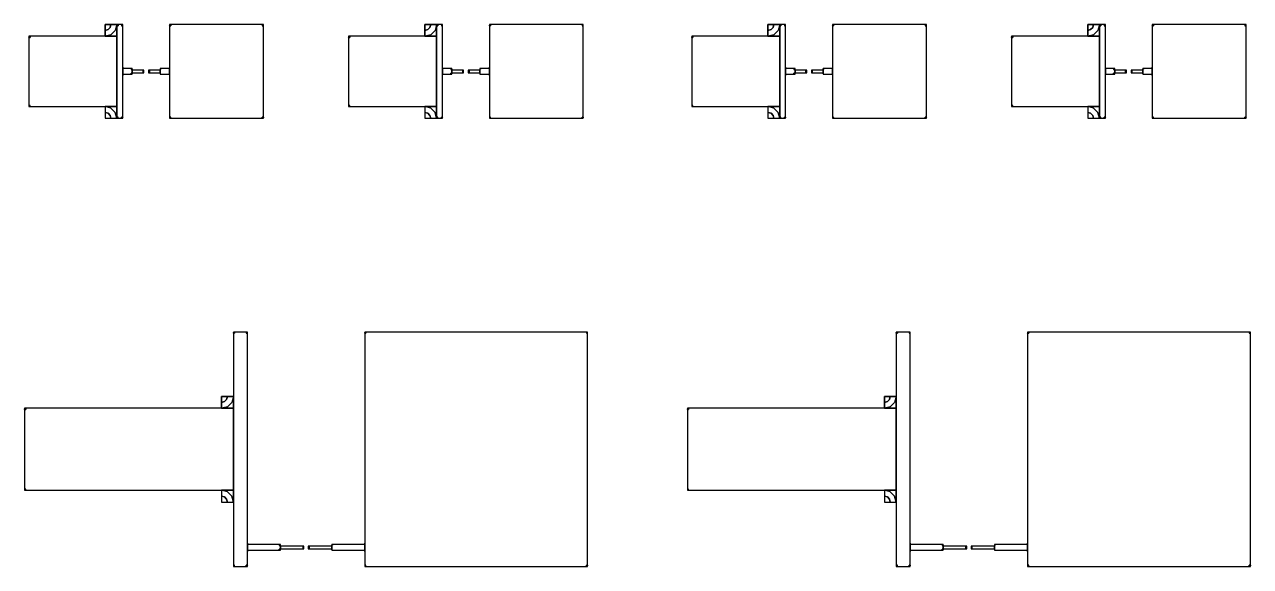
# Model space of a CAD drawing. Extents: x -50899 to 50899, y -48295 to 50898.
# Drawn here: x -25000 to -14550, y 21726 to 26350 of the extents above; entities that cross this region are included whole.
import ezdxf

# ---------------------------------------------------------------- set-up
doc = ezdxf.new("R2010")
doc.units = 0

# ---------------------------------------------------------------- blocks, each defined once
blk = doc.blocks.new('C1C')
for points in [[(1112, 50400), (1112, 50500), (1012, 50500), (1012, 50400), (1112, 50400)], [(1112, 50500), (1099, 50450), (1062, 50413), (1012, 50400), (1012, 50450), (1038, 50457), (1056, 50475), (1062, 50500), (1112, 50500)], [(1062, 50500), (1056, 50475), (1038, 50457), (1012, 50450), (1012, 50500), (1012, 50500), (1012, 50500), (1012, 50500), (1062, 50500)], [(1162, 50500), (1112, 50500), (1112, 49700), (1162, 49700), (1162, 50500)], [(1112, 50500), (1112, 50490), (1122, 50490), (1122, 50500), (1112, 50500)], [(1112, 50490), (1114, 50495), (1118, 50499), (1122, 50500), (1122, 50495), (1120, 50494), (1118, 50492), (1118, 50490), (1112, 50490)], [(1118, 50490), (1118, 50492), (1120, 50494), (1122, 50495), (1122, 50490), (1122, 50490), (1122, 50490), (1122, 50490), (1118, 50490)], [(1152, 50500), (1152, 50490), (1162, 50490), (1162, 50500), (1152, 50500)], [(1162, 50490), (1161, 50495), (1158, 50499), (1152, 50500), (1152, 50495), (1155, 50494), (1157, 50492), (1158, 50490), (1162, 50490)], [(1158, 50490), (1157, 50492), (1155, 50494), (1152, 50495), (1152, 50490), (1152, 50490), (1152, 50490), (1152, 50490), (1158, 50490)], [(1562, 49700), (2362, 49700), (2362, 50500), (1562, 50500), (1562, 49700)], [(1562, 50500), (1562, 50490), (1572, 50490), (1572, 50500), (1562, 50500)], [(1562, 50490), (1564, 50495), (1568, 50499), (1572, 50500), (1572, 50495), (1570, 50494), (1568, 50492), (1568, 50490), (1562, 50490)], [(1568, 50490), (1568, 50492), (1570, 50494), (1572, 50495), (1572, 50490), (1572, 50490), (1572, 50490), (1572, 50490), (1568, 50490)], [(2352, 50500), (2352, 50490), (2362, 50490), (2362, 50500), (2352, 50500)], [(2362, 50490), (2361, 50495), (2358, 50499), (2352, 50500), (2352, 50495), (2355, 50494), (2357, 50492), (2358, 50490), (2362, 50490)], [(2358, 50490), (2357, 50492), (2355, 50494), (2352, 50495), (2352, 50490), (2352, 50490), (2352, 50490), (2352, 50490), (2358, 50490)], [(3838, 50400), (3838, 50500), (3738, 50500), (3738, 50400), (3838, 50400)], [(3838, 50500), (3824, 50450), (3788, 50413), (3738, 50400), (3738, 50450), (3762, 50457), (3781, 50475), (3788, 50500), (3838, 50500)], [(3788, 50500), (3781, 50475), (3762, 50457), (3738, 50450), (3738, 50500), (3738, 50500), (3738, 50500), (3738, 50500), (3788, 50500)], [(3888, 50500), (3838, 50500), (3838, 49700), (3888, 49700), (3888, 50500)], [(3838, 50500), (3838, 50490), (3848, 50490), (3848, 50500), (3838, 50500)], [(3838, 50490), (3839, 50495), (3842, 50499), (3848, 50500), (3848, 50495), (3845, 50494), (3843, 50492), (3842, 50490), (3838, 50490)], [(3842, 50490), (3843, 50492), (3845, 50494), (3848, 50495), (3848, 50490), (3848, 50490), (3848, 50490), (3848, 50490), (3842, 50490)], [(3878, 50500), (3878, 50490), (3888, 50490), (3888, 50500), (3878, 50500)], [(3888, 50490), (3886, 50495), (3882, 50499), (3878, 50500), (3878, 50495), (3880, 50494), (3882, 50492), (3882, 50490), (3888, 50490)], [(3882, 50490), (3882, 50492), (3880, 50494), (3878, 50495), (3878, 50490), (3878, 50490), (3878, 50490), (3878, 50490), (3882, 50490)], [(4288, 49700), (5088, 49700), (5088, 50500), (4288, 50500), (4288, 49700)], [(4288, 50500), (4288, 50490), (4298, 50490), (4298, 50500), (4288, 50500)], [(4288, 50490), (4289, 50495), (4292, 50499), (4298, 50500), (4298, 50495), (4295, 50494), (4293, 50492), (4292, 50490), (4288, 50490)], [(4292, 50490), (4293, 50492), (4295, 50494), (4298, 50495), (4298, 50490), (4298, 50490), (4298, 50490), (4298, 50490), (4292, 50490)], [(5078, 50500), (5078, 50490), (5088, 50490), (5088, 50500), (5078, 50500)], [(5088, 50490), (5086, 50495), (5082, 50499), (5078, 50500), (5078, 50495), (5080, 50494), (5082, 50492), (5082, 50490), (5088, 50490)], [(5082, 50490), (5082, 50492), (5080, 50494), (5078, 50495), (5078, 50490), (5078, 50490), (5078, 50490), (5078, 50490), (5082, 50490)], [(1112, 50400), (362, 50400), (362, 49800), (1112, 49800), (1112, 50400)], [(362, 50400), (362, 50390), (372, 50390), (372, 50400), (362, 50400)], [(362, 50390), (364, 50395), (368, 50399), (372, 50400), (372, 50395), (370, 50394), (368, 50392), (368, 50390), (362, 50390)], [(368, 50390), (368, 50392), (370, 50394), (372, 50395), (372, 50390), (372, 50390), (372, 50390), (372, 50390), (368, 50390)], [(3838, 50400), (3088, 50400), (3088, 49800), (3838, 49800), (3838, 50400)], [(3088, 50400), (3088, 50390), (3098, 50390), (3098, 50400), (3088, 50400)], [(3088, 50390), (3089, 50395), (3092, 50399), (3098, 50400), (3098, 50395), (3095, 50394), (3093, 50392), (3092, 50390), (3088, 50390)], [(3092, 50390), (3093, 50392), (3095, 50394), (3098, 50395), (3098, 50390), (3098, 50390), (3098, 50390), (3098, 50390), (3092, 50390)], [(1168, 50125), (1168, 50130), (1162, 50130), (1162, 50125), (1168, 50125)], [(1162, 50130), (1163, 50128), (1165, 50126), (1168, 50125), (1168, 50128), (1166, 50128), (1165, 50129), (1165, 50130), (1162, 50130)], [(1243, 50125), (1162, 50125), (1162, 50075), (1243, 50075), (1243, 50125)], [(1162, 50075), (1162, 50070), (1168, 50070), (1168, 50075), (1162, 50075)], [(1162, 50070), (1163, 50072), (1165, 50074), (1168, 50075), (1168, 50072), (1166, 50072), (1165, 50071), (1165, 50070), (1162, 50070)], [(1165, 50130), (1165, 50129), (1166, 50128), (1168, 50128), (1168, 50130), (1168, 50130), (1168, 50130), (1168, 50130), (1165, 50130)], [(1165, 50070), (1165, 50071), (1166, 50072), (1168, 50072), (1168, 50070), (1168, 50070), (1168, 50070), (1168, 50070), (1165, 50070)], [(1233, 50125), (1233, 50115), (1243, 50115), (1243, 50125), (1233, 50125)], [(1243, 50115), (1242, 50120), (1238, 50124), (1233, 50125), (1233, 50120), (1236, 50119), (1237, 50118), (1238, 50115), (1243, 50115)], [(1238, 50115), (1237, 50118), (1236, 50119), (1233, 50120), (1233, 50115), (1233, 50115), (1233, 50115), (1233, 50115), (1238, 50115)], [(1243, 50075), (1243, 50085), (1233, 50085), (1233, 50075), (1243, 50075)], [(1243, 50085), (1242, 50080), (1238, 50076), (1233, 50075), (1233, 50080), (1236, 50081), (1237, 50082), (1238, 50085), (1243, 50085)], [(1238, 50085), (1237, 50082), (1236, 50081), (1233, 50080), (1233, 50085), (1233, 50085), (1233, 50085), (1233, 50085), (1238, 50085)], [(1248, 50111), (1248, 50116), (1243, 50116), (1243, 50111), (1248, 50111)], [(1243, 50116), (1244, 50114), (1246, 50112), (1248, 50111), (1248, 50114), (1247, 50114), (1246, 50115), (1246, 50116), (1243, 50116)], [(1343, 50111), (1243, 50111), (1243, 50089), (1343, 50089), (1343, 50111)], [(1243, 50089), (1243, 50084), (1248, 50084), (1248, 50089), (1243, 50089)], [(1243, 50084), (1244, 50086), (1246, 50088), (1248, 50089), (1248, 50086), (1247, 50086), (1246, 50085), (1246, 50084), (1243, 50084)], [(1246, 50116), (1246, 50115), (1247, 50114), (1248, 50114), (1248, 50116), (1248, 50116), (1248, 50116), (1248, 50116), (1246, 50116)], [(1246, 50084), (1246, 50085), (1247, 50086), (1248, 50086), (1248, 50084), (1248, 50084), (1248, 50084), (1248, 50084), (1246, 50084)], [(1338, 50108), (1333, 50108), (1333, 50092), (1338, 50092), (1338, 50108)], [(1343, 50102), (1338, 50102), (1338, 50098), (1343, 50098), (1343, 50102)], [(1382, 50089), (1482, 50089), (1482, 50111), (1382, 50111), (1382, 50089)], [(1382, 50098), (1387, 50098), (1387, 50102), (1382, 50102), (1382, 50098)], [(1387, 50092), (1392, 50092), (1392, 50108), (1387, 50108), (1387, 50092)], [(1482, 50111), (1482, 50116), (1477, 50116), (1477, 50111), (1482, 50111)], [(1482, 50116), (1481, 50114), (1480, 50112), (1477, 50111), (1477, 50114), (1478, 50114), (1479, 50115), (1480, 50116), (1482, 50116)], [(1480, 50116), (1479, 50115), (1478, 50114), (1477, 50114), (1477, 50116), (1477, 50116), (1477, 50116), (1477, 50116), (1480, 50116)], [(1477, 50089), (1477, 50084), (1482, 50084), (1482, 50089), (1477, 50089)], [(1482, 50084), (1481, 50086), (1480, 50088), (1477, 50089), (1477, 50086), (1478, 50086), (1479, 50085), (1480, 50084), (1482, 50084)], [(1480, 50084), (1479, 50085), (1478, 50086), (1477, 50086), (1477, 50084), (1477, 50084), (1477, 50084), (1477, 50084), (1480, 50084)], [(1482, 50075), (1562, 50075), (1562, 50125), (1482, 50125), (1482, 50075)], [(1482, 50125), (1482, 50120), (1487, 50120), (1487, 50125), (1482, 50125)], [(1482, 50120), (1483, 50122), (1484, 50124), (1487, 50125), (1487, 50122), (1486, 50122), (1485, 50121), (1484, 50120), (1482, 50120)], [(1487, 50075), (1487, 50080), (1482, 50080), (1482, 50075), (1487, 50075)], [(1482, 50080), (1483, 50078), (1484, 50076), (1487, 50075), (1487, 50078), (1486, 50078), (1485, 50079), (1484, 50080), (1482, 50080)], [(1484, 50120), (1485, 50121), (1486, 50122), (1487, 50122), (1487, 50120), (1487, 50120), (1487, 50120), (1487, 50120), (1484, 50120)], [(1484, 50080), (1485, 50079), (1486, 50078), (1487, 50078), (1487, 50080), (1487, 50080), (1487, 50080), (1487, 50080), (1484, 50080)], [(1562, 50125), (1562, 50130), (1558, 50130), (1558, 50125), (1562, 50125)], [(1562, 50130), (1562, 50128), (1560, 50126), (1558, 50125), (1558, 50128), (1559, 50128), (1560, 50129), (1560, 50130), (1562, 50130)], [(1560, 50130), (1560, 50129), (1559, 50128), (1558, 50128), (1558, 50130), (1558, 50130), (1558, 50130), (1558, 50130), (1560, 50130)], [(1558, 50075), (1558, 50070), (1562, 50070), (1562, 50075), (1558, 50075)], [(1562, 50070), (1562, 50072), (1560, 50074), (1558, 50075), (1558, 50072), (1559, 50072), (1560, 50071), (1560, 50070), (1562, 50070)], [(1560, 50070), (1560, 50071), (1559, 50072), (1558, 50072), (1558, 50070), (1558, 50070), (1558, 50070), (1558, 50070), (1560, 50070)], [(3892, 50125), (3892, 50130), (3888, 50130), (3888, 50125), (3892, 50125)], [(3888, 50130), (3888, 50128), (3890, 50126), (3892, 50125), (3892, 50128), (3891, 50128), (3890, 50129), (3890, 50130), (3888, 50130)], [(3968, 50125), (3888, 50125), (3888, 50075), (3968, 50075), (3968, 50125)], [(3888, 50075), (3888, 50070), (3892, 50070), (3892, 50075), (3888, 50075)], [(3888, 50070), (3888, 50072), (3890, 50074), (3892, 50075), (3892, 50072), (3891, 50072), (3890, 50071), (3890, 50070), (3888, 50070)], [(3890, 50130), (3890, 50129), (3891, 50128), (3892, 50128), (3892, 50130), (3892, 50130), (3892, 50130), (3892, 50130), (3890, 50130)], [(3890, 50070), (3890, 50071), (3891, 50072), (3892, 50072), (3892, 50070), (3892, 50070), (3892, 50070), (3892, 50070), (3890, 50070)], [(3958, 50125), (3958, 50115), (3968, 50115), (3968, 50125), (3958, 50125)], [(3968, 50115), (3967, 50120), (3963, 50124), (3958, 50125), (3958, 50120), (3960, 50119), (3962, 50118), (3963, 50115), (3968, 50115)], [(3963, 50115), (3962, 50118), (3960, 50119), (3958, 50120), (3958, 50115), (3958, 50115), (3958, 50115), (3958, 50115), (3963, 50115)], [(3968, 50075), (3968, 50085), (3958, 50085), (3958, 50075), (3968, 50075)], [(3968, 50085), (3967, 50080), (3963, 50076), (3958, 50075), (3958, 50080), (3960, 50081), (3962, 50082), (3963, 50085), (3968, 50085)], [(3963, 50085), (3962, 50082), (3960, 50081), (3958, 50080), (3958, 50085), (3958, 50085), (3958, 50085), (3958, 50085), (3963, 50085)], [(3973, 50111), (3973, 50116), (3968, 50116), (3968, 50111), (3973, 50111)], [(3968, 50116), (3969, 50114), (3970, 50112), (3973, 50111), (3973, 50114), (3972, 50114), (3971, 50115), (3970, 50116), (3968, 50116)], [(4068, 50111), (3968, 50111), (3968, 50089), (4068, 50089), (4068, 50111)], [(3968, 50089), (3968, 50084), (3973, 50084), (3973, 50089), (3968, 50089)], [(3968, 50084), (3969, 50086), (3970, 50088), (3973, 50089), (3973, 50086), (3972, 50086), (3971, 50085), (3970, 50084), (3968, 50084)], [(3970, 50116), (3971, 50115), (3972, 50114), (3973, 50114), (3973, 50116), (3973, 50116), (3973, 50116), (3973, 50116), (3970, 50116)], [(3970, 50084), (3971, 50085), (3972, 50086), (3973, 50086), (3973, 50084), (3973, 50084), (3973, 50084), (3973, 50084), (3970, 50084)], [(4063, 50108), (4058, 50108), (4058, 50092), (4063, 50092), (4063, 50108)], [(4068, 50102), (4063, 50102), (4063, 50098), (4068, 50098), (4068, 50102)], [(4107, 50089), (4207, 50089), (4207, 50111), (4107, 50111), (4107, 50089)], [(4107, 50098), (4112, 50098), (4112, 50102), (4107, 50102), (4107, 50098)], [(4112, 50092), (4117, 50092), (4117, 50108), (4112, 50108), (4112, 50092)], [(4207, 50111), (4207, 50116), (4202, 50116), (4202, 50111), (4207, 50111)], [(4207, 50116), (4206, 50114), (4204, 50112), (4202, 50111), (4202, 50114), (4203, 50114), (4204, 50115), (4204, 50116), (4207, 50116)], [(4204, 50116), (4204, 50115), (4203, 50114), (4202, 50114), (4202, 50116), (4202, 50116), (4202, 50116), (4202, 50116), (4204, 50116)], [(4202, 50089), (4202, 50084), (4207, 50084), (4207, 50089), (4202, 50089)], [(4207, 50084), (4206, 50086), (4204, 50088), (4202, 50089), (4202, 50086), (4203, 50086), (4204, 50085), (4204, 50084), (4207, 50084)], [(4204, 50084), (4204, 50085), (4203, 50086), (4202, 50086), (4202, 50084), (4202, 50084), (4202, 50084), (4202, 50084), (4204, 50084)], [(4207, 50075), (4288, 50075), (4288, 50125), (4207, 50125), (4207, 50075)], [(4207, 50125), (4207, 50120), (4212, 50120), (4212, 50125), (4207, 50125)], [(4207, 50120), (4208, 50122), (4210, 50124), (4212, 50125), (4212, 50122), (4211, 50122), (4210, 50121), (4210, 50120), (4207, 50120)], [(4212, 50075), (4212, 50080), (4207, 50080), (4207, 50075), (4212, 50075)], [(4207, 50080), (4208, 50078), (4210, 50076), (4212, 50075), (4212, 50078), (4211, 50078), (4210, 50079), (4210, 50080), (4207, 50080)], [(4210, 50120), (4210, 50121), (4211, 50122), (4212, 50122), (4212, 50120), (4212, 50120), (4212, 50120), (4212, 50120), (4210, 50120)], [(4210, 50080), (4210, 50079), (4211, 50078), (4212, 50078), (4212, 50080), (4212, 50080), (4212, 50080), (4212, 50080), (4210, 50080)], [(4288, 50125), (4288, 50130), (4282, 50130), (4282, 50125), (4288, 50125)], [(4288, 50130), (4287, 50128), (4285, 50126), (4282, 50125), (4282, 50128), (4284, 50128), (4285, 50129), (4285, 50130), (4288, 50130)], [(4285, 50130), (4285, 50129), (4284, 50128), (4282, 50128), (4282, 50130), (4282, 50130), (4282, 50130), (4282, 50130), (4285, 50130)], [(4282, 50075), (4282, 50070), (4288, 50070), (4288, 50075), (4282, 50075)], [(4288, 50070), (4287, 50072), (4285, 50074), (4282, 50075), (4282, 50072), (4284, 50072), (4285, 50071), (4285, 50070), (4288, 50070)], [(4285, 50070), (4285, 50071), (4284, 50072), (4282, 50072), (4282, 50070), (4282, 50070), (4282, 50070), (4282, 50070), (4285, 50070)], [(372, 49800), (372, 49810), (362, 49810), (362, 49800), (372, 49800)], [(362, 49810), (364, 49805), (368, 49801), (372, 49800), (372, 49805), (370, 49806), (368, 49808), (368, 49810), (362, 49810)], [(368, 49810), (368, 49808), (370, 49806), (372, 49805), (372, 49810), (372, 49810), (372, 49810), (372, 49810), (368, 49810)], [(1012, 49800), (1012, 49700), (1112, 49700), (1112, 49800), (1012, 49800)], [(1112, 49700), (1099, 49750), (1062, 49787), (1012, 49800), (1012, 49750), (1038, 49743), (1056, 49725), (1062, 49700), (1112, 49700)], [(1062, 49700), (1056, 49725), (1038, 49743), (1012, 49750), (1012, 49700), (1012, 49700), (1012, 49700), (1012, 49700), (1062, 49700)], [(3098, 49800), (3098, 49810), (3088, 49810), (3088, 49800), (3098, 49800)], [(3088, 49810), (3089, 49805), (3092, 49801), (3098, 49800), (3098, 49805), (3095, 49806), (3093, 49808), (3092, 49810), (3088, 49810)], [(3092, 49810), (3093, 49808), (3095, 49806), (3098, 49805), (3098, 49810), (3098, 49810), (3098, 49810), (3098, 49810), (3092, 49810)], [(3738, 49800), (3738, 49700), (3838, 49700), (3838, 49800), (3738, 49800)], [(3838, 49700), (3824, 49750), (3788, 49787), (3738, 49800), (3738, 49750), (3762, 49743), (3781, 49725), (3788, 49700), (3838, 49700)], [(3788, 49700), (3781, 49725), (3762, 49743), (3738, 49750), (3738, 49700), (3738, 49700), (3738, 49700), (3738, 49700), (3788, 49700)], [(1122, 49700), (1122, 49710), (1112, 49710), (1112, 49700), (1122, 49700)], [(1112, 49710), (1114, 49705), (1118, 49701), (1122, 49700), (1122, 49705), (1120, 49706), (1118, 49708), (1118, 49710), (1112, 49710)], [(1118, 49710), (1118, 49708), (1120, 49706), (1122, 49705), (1122, 49710), (1122, 49710), (1122, 49710), (1122, 49710), (1118, 49710)], [(1162, 49700), (1162, 49710), (1152, 49710), (1152, 49700), (1162, 49700)], [(1162, 49710), (1161, 49705), (1158, 49701), (1152, 49700), (1152, 49705), (1155, 49706), (1157, 49708), (1158, 49710), (1162, 49710)], [(1158, 49710), (1157, 49708), (1155, 49706), (1152, 49705), (1152, 49710), (1152, 49710), (1152, 49710), (1152, 49710), (1158, 49710)], [(1572, 49700), (1572, 49710), (1562, 49710), (1562, 49700), (1572, 49700)], [(1562, 49710), (1564, 49705), (1568, 49701), (1572, 49700), (1572, 49705), (1570, 49706), (1568, 49708), (1568, 49710), (1562, 49710)], [(1568, 49710), (1568, 49708), (1570, 49706), (1572, 49705), (1572, 49710), (1572, 49710), (1572, 49710), (1572, 49710), (1568, 49710)], [(2362, 49700), (2362, 49710), (2352, 49710), (2352, 49700), (2362, 49700)], [(2362, 49710), (2361, 49705), (2358, 49701), (2352, 49700), (2352, 49705), (2355, 49706), (2357, 49708), (2358, 49710), (2362, 49710)], [(2358, 49710), (2357, 49708), (2355, 49706), (2352, 49705), (2352, 49710), (2352, 49710), (2352, 49710), (2352, 49710), (2358, 49710)], [(3848, 49700), (3848, 49710), (3838, 49710), (3838, 49700), (3848, 49700)], [(3838, 49710), (3839, 49705), (3842, 49701), (3848, 49700), (3848, 49705), (3845, 49706), (3843, 49708), (3842, 49710), (3838, 49710)], [(3842, 49710), (3843, 49708), (3845, 49706), (3848, 49705), (3848, 49710), (3848, 49710), (3848, 49710), (3848, 49710), (3842, 49710)], [(3888, 49700), (3888, 49710), (3878, 49710), (3878, 49700), (3888, 49700)], [(3888, 49710), (3886, 49705), (3882, 49701), (3878, 49700), (3878, 49705), (3880, 49706), (3882, 49708), (3882, 49710), (3888, 49710)], [(3882, 49710), (3882, 49708), (3880, 49706), (3878, 49705), (3878, 49710), (3878, 49710), (3878, 49710), (3878, 49710), (3882, 49710)], [(4298, 49700), (4298, 49710), (4288, 49710), (4288, 49700), (4298, 49700)], [(4288, 49710), (4289, 49705), (4292, 49701), (4298, 49700), (4298, 49705), (4295, 49706), (4293, 49708), (4292, 49710), (4288, 49710)], [(4292, 49710), (4293, 49708), (4295, 49706), (4298, 49705), (4298, 49710), (4298, 49710), (4298, 49710), (4298, 49710), (4292, 49710)], [(5088, 49700), (5088, 49710), (5078, 49710), (5078, 49700), (5088, 49700)], [(5088, 49710), (5086, 49705), (5082, 49701), (5078, 49700), (5078, 49705), (5080, 49706), (5082, 49708), (5082, 49710), (5088, 49710)], [(5082, 49710), (5082, 49708), (5080, 49706), (5078, 49705), (5078, 49710), (5078, 49710), (5078, 49710), (5078, 49710), (5082, 49710)], [(2225, 47876), (2105, 47876), (2105, 45876), (2225, 45876), (2225, 47876)], [(2105, 47876), (2105, 47866), (2115, 47866), (2115, 47876), (2105, 47876)], [(2105, 47866), (2106, 47871), (2110, 47875), (2115, 47876), (2115, 47871), (2112, 47870), (2111, 47868), (2110, 47866), (2105, 47866)], [(2110, 47866), (2111, 47868), (2112, 47870), (2115, 47871), (2115, 47866), (2115, 47866), (2115, 47866), (2115, 47866), (2110, 47866)], [(2215, 47876), (2215, 47866), (2225, 47866), (2225, 47876), (2215, 47876)], [(2225, 47866), (2224, 47871), (2220, 47875), (2215, 47876), (2215, 47871), (2218, 47870), (2219, 47868), (2220, 47866), (2225, 47866)], [(2220, 47866), (2219, 47868), (2218, 47870), (2215, 47871), (2215, 47866), (2215, 47866), (2215, 47866), (2215, 47866), (2220, 47866)], [(3225, 45876), (5125, 45876), (5125, 47876), (3225, 47876), (3225, 45876)], [(3225, 47876), (3225, 47866), (3235, 47866), (3235, 47876), (3225, 47876)], [(3225, 47866), (3226, 47871), (3230, 47875), (3235, 47876), (3235, 47871), (3232, 47870), (3231, 47868), (3230, 47866), (3225, 47866)], [(3230, 47866), (3231, 47868), (3232, 47870), (3235, 47871), (3235, 47866), (3235, 47866), (3235, 47866), (3235, 47866), (3230, 47866)], [(5115, 47876), (5115, 47866), (5125, 47866), (5125, 47876), (5115, 47876)], [(5125, 47866), (5124, 47871), (5120, 47875), (5115, 47876), (5115, 47871), (5118, 47870), (5119, 47868), (5120, 47866), (5125, 47866)], [(5120, 47866), (5119, 47868), (5118, 47870), (5115, 47871), (5115, 47866), (5115, 47866), (5115, 47866), (5115, 47866), (5120, 47866)], [(2105, 47226), (2105, 47326), (2005, 47326), (2005, 47226), (2105, 47226)], [(2105, 47326), (2092, 47276), (2055, 47239), (2005, 47226), (2005, 47276), (2030, 47283), (2048, 47301), (2055, 47326), (2105, 47326)], [(2055, 47326), (2048, 47301), (2030, 47283), (2005, 47276), (2005, 47326), (2005, 47326), (2005, 47326), (2005, 47326), (2055, 47326)], [(2105, 47226), (325, 47226), (325, 46526), (2105, 46526), (2105, 47226)], [(325, 47226), (325, 47216), (335, 47216), (335, 47226), (325, 47226)], [(325, 47216), (326, 47221), (330, 47225), (335, 47226), (335, 47221), (332, 47220), (331, 47218), (330, 47216), (325, 47216)], [(330, 47216), (331, 47218), (332, 47220), (335, 47221), (335, 47216), (335, 47216), (335, 47216), (335, 47216), (330, 47216)], [(335, 46526), (335, 46536), (325, 46536), (325, 46526), (335, 46526)], [(325, 46536), (326, 46531), (330, 46527), (335, 46526), (335, 46531), (332, 46532), (331, 46534), (330, 46536), (325, 46536)], [(330, 46536), (331, 46534), (332, 46532), (335, 46531), (335, 46536), (335, 46536), (335, 46536), (335, 46536), (330, 46536)], [(2005, 46526), (2005, 46426), (2105, 46426), (2105, 46526), (2005, 46526)], [(2105, 46426), (2092, 46476), (2055, 46513), (2005, 46526), (2005, 46476), (2030, 46469), (2048, 46451), (2055, 46426), (2105, 46426)], [(2055, 46426), (2048, 46451), (2030, 46469), (2005, 46476), (2005, 46426), (2005, 46426), (2005, 46426), (2005, 46426), (2055, 46426)], [(2230, 46064), (2230, 46069), (2225, 46069), (2225, 46064), (2230, 46064)], [(2225, 46069), (2226, 46066), (2228, 46065), (2230, 46064), (2230, 46066), (2229, 46067), (2228, 46068), (2228, 46069), (2225, 46069)], [(2506, 46064), (2225, 46064), (2225, 46014), (2506, 46014), (2506, 46064)], [(2225, 46014), (2225, 46009), (2230, 46009), (2230, 46014), (2225, 46014)], [(2225, 46009), (2226, 46012), (2228, 46013), (2230, 46014), (2230, 46012), (2229, 46011), (2228, 46010), (2228, 46009), (2225, 46009)], [(2228, 46069), (2228, 46068), (2229, 46067), (2230, 46066), (2230, 46069), (2230, 46069), (2230, 46069), (2230, 46069), (2228, 46069)], [(2228, 46009), (2228, 46010), (2229, 46011), (2230, 46012), (2230, 46009), (2230, 46009), (2230, 46009), (2230, 46009), (2228, 46009)], [(2496, 46064), (2496, 46054), (2506, 46054), (2506, 46064), (2496, 46064)], [(2506, 46054), (2504, 46059), (2500, 46063), (2496, 46064), (2496, 46059), (2498, 46058), (2500, 46056), (2500, 46054), (2506, 46054)], [(2500, 46054), (2500, 46056), (2498, 46058), (2496, 46059), (2496, 46054), (2496, 46054), (2496, 46054), (2496, 46054), (2500, 46054)], [(2506, 46014), (2506, 46024), (2496, 46024), (2496, 46014), (2506, 46014)], [(2506, 46024), (2504, 46019), (2500, 46015), (2496, 46014), (2496, 46019), (2498, 46020), (2500, 46022), (2500, 46024), (2506, 46024)], [(2500, 46024), (2500, 46022), (2498, 46020), (2496, 46019), (2496, 46024), (2496, 46024), (2496, 46024), (2496, 46024), (2500, 46024)], [(2510, 46050), (2510, 46055), (2506, 46055), (2506, 46050), (2510, 46050)], [(2506, 46055), (2506, 46052), (2508, 46051), (2510, 46050), (2510, 46052), (2509, 46053), (2508, 46054), (2508, 46055), (2506, 46055)], [(2706, 46050), (2506, 46050), (2506, 46028), (2706, 46028), (2706, 46050)], [(2506, 46028), (2506, 46023), (2510, 46023), (2510, 46028), (2506, 46028)], [(2506, 46023), (2506, 46026), (2508, 46027), (2510, 46028), (2510, 46026), (2509, 46025), (2508, 46024), (2508, 46023), (2506, 46023)], [(2508, 46055), (2508, 46054), (2509, 46053), (2510, 46052), (2510, 46055), (2510, 46055), (2510, 46055), (2510, 46055), (2508, 46055)], [(2508, 46023), (2508, 46024), (2509, 46025), (2510, 46026), (2510, 46023), (2510, 46023), (2510, 46023), (2510, 46023), (2508, 46023)], [(2700, 46046), (2696, 46046), (2696, 46032), (2700, 46032), (2700, 46046)], [(2706, 46042), (2700, 46042), (2700, 46036), (2706, 46036), (2706, 46042)], [(2744, 46028), (2944, 46028), (2944, 46050), (2744, 46050), (2744, 46028)], [(2744, 46036), (2750, 46036), (2750, 46042), (2744, 46042), (2744, 46036)], [(2750, 46032), (2754, 46032), (2754, 46046), (2750, 46046), (2750, 46032)], [(2944, 46050), (2944, 46055), (2940, 46055), (2940, 46050), (2944, 46050)], [(2944, 46055), (2944, 46052), (2942, 46051), (2940, 46050), (2940, 46052), (2941, 46053), (2942, 46054), (2942, 46055), (2944, 46055)], [(2942, 46055), (2942, 46054), (2941, 46053), (2940, 46052), (2940, 46055), (2940, 46055), (2940, 46055), (2940, 46055), (2942, 46055)], [(2940, 46028), (2940, 46023), (2944, 46023), (2944, 46028), (2940, 46028)], [(2944, 46023), (2944, 46026), (2942, 46027), (2940, 46028), (2940, 46026), (2941, 46025), (2942, 46024), (2942, 46023), (2944, 46023)], [(2942, 46023), (2942, 46024), (2941, 46025), (2940, 46026), (2940, 46023), (2940, 46023), (2940, 46023), (2940, 46023), (2942, 46023)], [(2944, 46014), (3225, 46014), (3225, 46064), (2944, 46064), (2944, 46014)], [(2944, 46064), (2944, 46059), (2950, 46059), (2950, 46064), (2944, 46064)], [(2944, 46059), (2945, 46062), (2947, 46063), (2950, 46064), (2950, 46062), (2948, 46061), (2947, 46060), (2947, 46059), (2944, 46059)], [(2950, 46014), (2950, 46019), (2944, 46019), (2944, 46014), (2950, 46014)], [(2944, 46019), (2945, 46016), (2947, 46015), (2950, 46014), (2950, 46016), (2948, 46017), (2947, 46018), (2947, 46019), (2944, 46019)], [(2947, 46059), (2947, 46060), (2948, 46061), (2950, 46062), (2950, 46059), (2950, 46059), (2950, 46059), (2950, 46059), (2947, 46059)], [(2947, 46019), (2947, 46018), (2948, 46017), (2950, 46016), (2950, 46019), (2950, 46019), (2950, 46019), (2950, 46019), (2947, 46019)], [(3225, 46064), (3225, 46069), (3220, 46069), (3220, 46064), (3225, 46064)], [(3225, 46069), (3224, 46066), (3222, 46065), (3220, 46064), (3220, 46066), (3221, 46067), (3222, 46068), (3222, 46069), (3225, 46069)], [(3222, 46069), (3222, 46068), (3221, 46067), (3220, 46066), (3220, 46069), (3220, 46069), (3220, 46069), (3220, 46069), (3222, 46069)], [(3220, 46014), (3220, 46009), (3225, 46009), (3225, 46014), (3220, 46014)], [(3225, 46009), (3224, 46012), (3222, 46013), (3220, 46014), (3220, 46012), (3221, 46011), (3222, 46010), (3222, 46009), (3225, 46009)], [(3222, 46009), (3222, 46010), (3221, 46011), (3220, 46012), (3220, 46009), (3220, 46009), (3220, 46009), (3220, 46009), (3222, 46009)], [(2115, 45876), (2115, 45886), (2105, 45886), (2105, 45876), (2115, 45876)], [(2105, 45886), (2106, 45881), (2110, 45877), (2115, 45876), (2115, 45881), (2112, 45882), (2111, 45884), (2110, 45886), (2105, 45886)], [(2110, 45886), (2111, 45884), (2112, 45882), (2115, 45881), (2115, 45886), (2115, 45886), (2115, 45886), (2115, 45886), (2110, 45886)], [(2225, 45876), (2225, 45886), (2215, 45886), (2215, 45876), (2225, 45876)], [(2225, 45886), (2224, 45881), (2220, 45877), (2215, 45876), (2215, 45881), (2218, 45882), (2219, 45884), (2220, 45886), (2225, 45886)], [(2220, 45886), (2219, 45884), (2218, 45882), (2215, 45881), (2215, 45886), (2215, 45886), (2215, 45886), (2215, 45886), (2220, 45886)], [(3235, 45876), (3235, 45886), (3225, 45886), (3225, 45876), (3235, 45876)], [(3225, 45886), (3226, 45881), (3230, 45877), (3235, 45876), (3235, 45881), (3232, 45882), (3231, 45884), (3230, 45886), (3225, 45886)], [(3230, 45886), (3231, 45884), (3232, 45882), (3235, 45881), (3235, 45886), (3235, 45886), (3235, 45886), (3235, 45886), (3230, 45886)], [(5125, 45876), (5125, 45886), (5115, 45886), (5115, 45876), (5125, 45876)], [(5125, 45886), (5124, 45881), (5120, 45877), (5115, 45876), (5115, 45881), (5118, 45882), (5119, 45884), (5120, 45886), (5125, 45886)], [(5120, 45886), (5119, 45884), (5118, 45882), (5115, 45881), (5115, 45886), (5115, 45886), (5115, 45886), (5115, 45886), (5120, 45886)]]:
    blk.add_lwpolyline(points)
blk = doc.blocks.new('C1D')
for points in [[(1112, 50400), (1112, 50500), (1012, 50500), (1012, 50400), (1112, 50400)], [(1112, 50500), (1099, 50450), (1062, 50413), (1012, 50400), (1012, 50450), (1038, 50457), (1056, 50475), (1062, 50500), (1112, 50500)], [(1062, 50500), (1056, 50475), (1038, 50457), (1012, 50450), (1012, 50500), (1012, 50500), (1012, 50500), (1012, 50500), (1062, 50500)], [(1162, 50500), (1112, 50500), (1112, 49700), (1162, 49700), (1162, 50500)], [(1112, 50500), (1112, 50490), (1122, 50490), (1122, 50500), (1112, 50500)], [(1112, 50490), (1114, 50495), (1118, 50499), (1122, 50500), (1122, 50495), (1120, 50494), (1118, 50492), (1118, 50490), (1112, 50490)], [(1118, 50490), (1118, 50492), (1120, 50494), (1122, 50495), (1122, 50490), (1122, 50490), (1122, 50490), (1122, 50490), (1118, 50490)], [(1152, 50500), (1152, 50490), (1162, 50490), (1162, 50500), (1152, 50500)], [(1162, 50490), (1161, 50495), (1158, 50499), (1152, 50500), (1152, 50495), (1155, 50494), (1157, 50492), (1158, 50490), (1162, 50490)], [(1158, 50490), (1157, 50492), (1155, 50494), (1152, 50495), (1152, 50490), (1152, 50490), (1152, 50490), (1152, 50490), (1158, 50490)], [(1562, 49700), (2362, 49700), (2362, 50500), (1562, 50500), (1562, 49700)], [(1562, 50500), (1562, 50490), (1572, 50490), (1572, 50500), (1562, 50500)], [(1562, 50490), (1564, 50495), (1568, 50499), (1572, 50500), (1572, 50495), (1570, 50494), (1568, 50492), (1568, 50490), (1562, 50490)], [(1568, 50490), (1568, 50492), (1570, 50494), (1572, 50495), (1572, 50490), (1572, 50490), (1572, 50490), (1572, 50490), (1568, 50490)], [(2352, 50500), (2352, 50490), (2362, 50490), (2362, 50500), (2352, 50500)], [(2362, 50490), (2361, 50495), (2358, 50499), (2352, 50500), (2352, 50495), (2355, 50494), (2357, 50492), (2358, 50490), (2362, 50490)], [(2358, 50490), (2357, 50492), (2355, 50494), (2352, 50495), (2352, 50490), (2352, 50490), (2352, 50490), (2352, 50490), (2358, 50490)], [(3838, 50400), (3838, 50500), (3738, 50500), (3738, 50400), (3838, 50400)], [(3838, 50500), (3824, 50450), (3788, 50413), (3738, 50400), (3738, 50450), (3762, 50457), (3781, 50475), (3788, 50500), (3838, 50500)], [(3788, 50500), (3781, 50475), (3762, 50457), (3738, 50450), (3738, 50500), (3738, 50500), (3738, 50500), (3738, 50500), (3788, 50500)], [(3888, 50500), (3838, 50500), (3838, 49700), (3888, 49700), (3888, 50500)], [(3838, 50500), (3838, 50490), (3848, 50490), (3848, 50500), (3838, 50500)], [(3838, 50490), (3839, 50495), (3842, 50499), (3848, 50500), (3848, 50495), (3845, 50494), (3843, 50492), (3842, 50490), (3838, 50490)], [(3842, 50490), (3843, 50492), (3845, 50494), (3848, 50495), (3848, 50490), (3848, 50490), (3848, 50490), (3848, 50490), (3842, 50490)], [(3878, 50500), (3878, 50490), (3888, 50490), (3888, 50500), (3878, 50500)], [(3888, 50490), (3886, 50495), (3882, 50499), (3878, 50500), (3878, 50495), (3880, 50494), (3882, 50492), (3882, 50490), (3888, 50490)], [(3882, 50490), (3882, 50492), (3880, 50494), (3878, 50495), (3878, 50490), (3878, 50490), (3878, 50490), (3878, 50490), (3882, 50490)], [(4288, 49700), (5088, 49700), (5088, 50500), (4288, 50500), (4288, 49700)], [(4288, 50500), (4288, 50490), (4298, 50490), (4298, 50500), (4288, 50500)], [(4288, 50490), (4289, 50495), (4292, 50499), (4298, 50500), (4298, 50495), (4295, 50494), (4293, 50492), (4292, 50490), (4288, 50490)], [(4292, 50490), (4293, 50492), (4295, 50494), (4298, 50495), (4298, 50490), (4298, 50490), (4298, 50490), (4298, 50490), (4292, 50490)], [(5078, 50500), (5078, 50490), (5088, 50490), (5088, 50500), (5078, 50500)], [(5088, 50490), (5086, 50495), (5082, 50499), (5078, 50500), (5078, 50495), (5080, 50494), (5082, 50492), (5082, 50490), (5088, 50490)], [(5082, 50490), (5082, 50492), (5080, 50494), (5078, 50495), (5078, 50490), (5078, 50490), (5078, 50490), (5078, 50490), (5082, 50490)], [(1112, 50400), (362, 50400), (362, 49800), (1112, 49800), (1112, 50400)], [(362, 50400), (362, 50390), (372, 50390), (372, 50400), (362, 50400)], [(362, 50390), (364, 50395), (368, 50399), (372, 50400), (372, 50395), (370, 50394), (368, 50392), (368, 50390), (362, 50390)], [(368, 50390), (368, 50392), (370, 50394), (372, 50395), (372, 50390), (372, 50390), (372, 50390), (372, 50390), (368, 50390)], [(3838, 50400), (3088, 50400), (3088, 49800), (3838, 49800), (3838, 50400)], [(3088, 50400), (3088, 50390), (3098, 50390), (3098, 50400), (3088, 50400)], [(3088, 50390), (3089, 50395), (3092, 50399), (3098, 50400), (3098, 50395), (3095, 50394), (3093, 50392), (3092, 50390), (3088, 50390)], [(3092, 50390), (3093, 50392), (3095, 50394), (3098, 50395), (3098, 50390), (3098, 50390), (3098, 50390), (3098, 50390), (3092, 50390)], [(1168, 50125), (1168, 50130), (1162, 50130), (1162, 50125), (1168, 50125)], [(1162, 50130), (1163, 50128), (1165, 50126), (1168, 50125), (1168, 50128), (1166, 50128), (1165, 50129), (1165, 50130), (1162, 50130)], [(1243, 50125), (1162, 50125), (1162, 50075), (1243, 50075), (1243, 50125)], [(1162, 50075), (1162, 50070), (1168, 50070), (1168, 50075), (1162, 50075)], [(1162, 50070), (1163, 50072), (1165, 50074), (1168, 50075), (1168, 50072), (1166, 50072), (1165, 50071), (1165, 50070), (1162, 50070)], [(1165, 50130), (1165, 50129), (1166, 50128), (1168, 50128), (1168, 50130), (1168, 50130), (1168, 50130), (1168, 50130), (1165, 50130)], [(1165, 50070), (1165, 50071), (1166, 50072), (1168, 50072), (1168, 50070), (1168, 50070), (1168, 50070), (1168, 50070), (1165, 50070)], [(1233, 50125), (1233, 50115), (1243, 50115), (1243, 50125), (1233, 50125)], [(1243, 50115), (1242, 50120), (1238, 50124), (1233, 50125), (1233, 50120), (1236, 50119), (1237, 50118), (1238, 50115), (1243, 50115)], [(1238, 50115), (1237, 50118), (1236, 50119), (1233, 50120), (1233, 50115), (1233, 50115), (1233, 50115), (1233, 50115), (1238, 50115)], [(1243, 50075), (1243, 50085), (1233, 50085), (1233, 50075), (1243, 50075)], [(1243, 50085), (1242, 50080), (1238, 50076), (1233, 50075), (1233, 50080), (1236, 50081), (1237, 50082), (1238, 50085), (1243, 50085)], [(1238, 50085), (1237, 50082), (1236, 50081), (1233, 50080), (1233, 50085), (1233, 50085), (1233, 50085), (1233, 50085), (1238, 50085)], [(1248, 50111), (1248, 50116), (1243, 50116), (1243, 50111), (1248, 50111)], [(1243, 50116), (1244, 50114), (1246, 50112), (1248, 50111), (1248, 50114), (1247, 50114), (1246, 50115), (1246, 50116), (1243, 50116)], [(1343, 50111), (1243, 50111), (1243, 50089), (1343, 50089), (1343, 50111)], [(1243, 50089), (1243, 50084), (1248, 50084), (1248, 50089), (1243, 50089)], [(1243, 50084), (1244, 50086), (1246, 50088), (1248, 50089), (1248, 50086), (1247, 50086), (1246, 50085), (1246, 50084), (1243, 50084)], [(1246, 50116), (1246, 50115), (1247, 50114), (1248, 50114), (1248, 50116), (1248, 50116), (1248, 50116), (1248, 50116), (1246, 50116)], [(1246, 50084), (1246, 50085), (1247, 50086), (1248, 50086), (1248, 50084), (1248, 50084), (1248, 50084), (1248, 50084), (1246, 50084)], [(1338, 50108), (1333, 50108), (1333, 50092), (1338, 50092), (1338, 50108)], [(1343, 50102), (1338, 50102), (1338, 50098), (1343, 50098), (1343, 50102)], [(1382, 50089), (1482, 50089), (1482, 50111), (1382, 50111), (1382, 50089)], [(1382, 50098), (1387, 50098), (1387, 50102), (1382, 50102), (1382, 50098)], [(1387, 50092), (1392, 50092), (1392, 50108), (1387, 50108), (1387, 50092)], [(1482, 50111), (1482, 50116), (1477, 50116), (1477, 50111), (1482, 50111)], [(1482, 50116), (1481, 50114), (1480, 50112), (1477, 50111), (1477, 50114), (1478, 50114), (1479, 50115), (1480, 50116), (1482, 50116)], [(1480, 50116), (1479, 50115), (1478, 50114), (1477, 50114), (1477, 50116), (1477, 50116), (1477, 50116), (1477, 50116), (1480, 50116)], [(1477, 50089), (1477, 50084), (1482, 50084), (1482, 50089), (1477, 50089)], [(1482, 50084), (1481, 50086), (1480, 50088), (1477, 50089), (1477, 50086), (1478, 50086), (1479, 50085), (1480, 50084), (1482, 50084)], [(1480, 50084), (1479, 50085), (1478, 50086), (1477, 50086), (1477, 50084), (1477, 50084), (1477, 50084), (1477, 50084), (1480, 50084)], [(1482, 50075), (1562, 50075), (1562, 50125), (1482, 50125), (1482, 50075)], [(1482, 50125), (1482, 50120), (1487, 50120), (1487, 50125), (1482, 50125)], [(1482, 50120), (1483, 50122), (1484, 50124), (1487, 50125), (1487, 50122), (1486, 50122), (1485, 50121), (1484, 50120), (1482, 50120)], [(1487, 50075), (1487, 50080), (1482, 50080), (1482, 50075), (1487, 50075)], [(1482, 50080), (1483, 50078), (1484, 50076), (1487, 50075), (1487, 50078), (1486, 50078), (1485, 50079), (1484, 50080), (1482, 50080)], [(1484, 50120), (1485, 50121), (1486, 50122), (1487, 50122), (1487, 50120), (1487, 50120), (1487, 50120), (1487, 50120), (1484, 50120)], [(1484, 50080), (1485, 50079), (1486, 50078), (1487, 50078), (1487, 50080), (1487, 50080), (1487, 50080), (1487, 50080), (1484, 50080)], [(1562, 50125), (1562, 50130), (1558, 50130), (1558, 50125), (1562, 50125)], [(1562, 50130), (1562, 50128), (1560, 50126), (1558, 50125), (1558, 50128), (1559, 50128), (1560, 50129), (1560, 50130), (1562, 50130)], [(1560, 50130), (1560, 50129), (1559, 50128), (1558, 50128), (1558, 50130), (1558, 50130), (1558, 50130), (1558, 50130), (1560, 50130)], [(1558, 50075), (1558, 50070), (1562, 50070), (1562, 50075), (1558, 50075)], [(1562, 50070), (1562, 50072), (1560, 50074), (1558, 50075), (1558, 50072), (1559, 50072), (1560, 50071), (1560, 50070), (1562, 50070)], [(1560, 50070), (1560, 50071), (1559, 50072), (1558, 50072), (1558, 50070), (1558, 50070), (1558, 50070), (1558, 50070), (1560, 50070)], [(3892, 50125), (3892, 50130), (3888, 50130), (3888, 50125), (3892, 50125)], [(3888, 50130), (3888, 50128), (3890, 50126), (3892, 50125), (3892, 50128), (3891, 50128), (3890, 50129), (3890, 50130), (3888, 50130)], [(3968, 50125), (3888, 50125), (3888, 50075), (3968, 50075), (3968, 50125)], [(3888, 50075), (3888, 50070), (3892, 50070), (3892, 50075), (3888, 50075)], [(3888, 50070), (3888, 50072), (3890, 50074), (3892, 50075), (3892, 50072), (3891, 50072), (3890, 50071), (3890, 50070), (3888, 50070)], [(3890, 50130), (3890, 50129), (3891, 50128), (3892, 50128), (3892, 50130), (3892, 50130), (3892, 50130), (3892, 50130), (3890, 50130)], [(3890, 50070), (3890, 50071), (3891, 50072), (3892, 50072), (3892, 50070), (3892, 50070), (3892, 50070), (3892, 50070), (3890, 50070)], [(3958, 50125), (3958, 50115), (3968, 50115), (3968, 50125), (3958, 50125)], [(3968, 50115), (3967, 50120), (3963, 50124), (3958, 50125), (3958, 50120), (3960, 50119), (3962, 50118), (3963, 50115), (3968, 50115)], [(3963, 50115), (3962, 50118), (3960, 50119), (3958, 50120), (3958, 50115), (3958, 50115), (3958, 50115), (3958, 50115), (3963, 50115)], [(3968, 50075), (3968, 50085), (3958, 50085), (3958, 50075), (3968, 50075)], [(3968, 50085), (3967, 50080), (3963, 50076), (3958, 50075), (3958, 50080), (3960, 50081), (3962, 50082), (3963, 50085), (3968, 50085)], [(3963, 50085), (3962, 50082), (3960, 50081), (3958, 50080), (3958, 50085), (3958, 50085), (3958, 50085), (3958, 50085), (3963, 50085)], [(3973, 50111), (3973, 50116), (3968, 50116), (3968, 50111), (3973, 50111)], [(3968, 50116), (3969, 50114), (3970, 50112), (3973, 50111), (3973, 50114), (3972, 50114), (3971, 50115), (3970, 50116), (3968, 50116)], [(4068, 50111), (3968, 50111), (3968, 50089), (4068, 50089), (4068, 50111)], [(3968, 50089), (3968, 50084), (3973, 50084), (3973, 50089), (3968, 50089)], [(3968, 50084), (3969, 50086), (3970, 50088), (3973, 50089), (3973, 50086), (3972, 50086), (3971, 50085), (3970, 50084), (3968, 50084)], [(3970, 50116), (3971, 50115), (3972, 50114), (3973, 50114), (3973, 50116), (3973, 50116), (3973, 50116), (3973, 50116), (3970, 50116)], [(3970, 50084), (3971, 50085), (3972, 50086), (3973, 50086), (3973, 50084), (3973, 50084), (3973, 50084), (3973, 50084), (3970, 50084)], [(4063, 50108), (4058, 50108), (4058, 50092), (4063, 50092), (4063, 50108)], [(4068, 50102), (4063, 50102), (4063, 50098), (4068, 50098), (4068, 50102)], [(4107, 50089), (4207, 50089), (4207, 50111), (4107, 50111), (4107, 50089)], [(4107, 50098), (4112, 50098), (4112, 50102), (4107, 50102), (4107, 50098)], [(4112, 50092), (4117, 50092), (4117, 50108), (4112, 50108), (4112, 50092)], [(4207, 50111), (4207, 50116), (4202, 50116), (4202, 50111), (4207, 50111)], [(4207, 50116), (4206, 50114), (4204, 50112), (4202, 50111), (4202, 50114), (4203, 50114), (4204, 50115), (4204, 50116), (4207, 50116)], [(4204, 50116), (4204, 50115), (4203, 50114), (4202, 50114), (4202, 50116), (4202, 50116), (4202, 50116), (4202, 50116), (4204, 50116)], [(4202, 50089), (4202, 50084), (4207, 50084), (4207, 50089), (4202, 50089)], [(4207, 50084), (4206, 50086), (4204, 50088), (4202, 50089), (4202, 50086), (4203, 50086), (4204, 50085), (4204, 50084), (4207, 50084)], [(4204, 50084), (4204, 50085), (4203, 50086), (4202, 50086), (4202, 50084), (4202, 50084), (4202, 50084), (4202, 50084), (4204, 50084)], [(4207, 50075), (4288, 50075), (4288, 50125), (4207, 50125), (4207, 50075)], [(4207, 50125), (4207, 50120), (4212, 50120), (4212, 50125), (4207, 50125)], [(4207, 50120), (4208, 50122), (4210, 50124), (4212, 50125), (4212, 50122), (4211, 50122), (4210, 50121), (4210, 50120), (4207, 50120)], [(4212, 50075), (4212, 50080), (4207, 50080), (4207, 50075), (4212, 50075)], [(4207, 50080), (4208, 50078), (4210, 50076), (4212, 50075), (4212, 50078), (4211, 50078), (4210, 50079), (4210, 50080), (4207, 50080)], [(4210, 50120), (4210, 50121), (4211, 50122), (4212, 50122), (4212, 50120), (4212, 50120), (4212, 50120), (4212, 50120), (4210, 50120)], [(4210, 50080), (4210, 50079), (4211, 50078), (4212, 50078), (4212, 50080), (4212, 50080), (4212, 50080), (4212, 50080), (4210, 50080)], [(4288, 50125), (4288, 50130), (4282, 50130), (4282, 50125), (4288, 50125)], [(4288, 50130), (4287, 50128), (4285, 50126), (4282, 50125), (4282, 50128), (4284, 50128), (4285, 50129), (4285, 50130), (4288, 50130)], [(4285, 50130), (4285, 50129), (4284, 50128), (4282, 50128), (4282, 50130), (4282, 50130), (4282, 50130), (4282, 50130), (4285, 50130)], [(4282, 50075), (4282, 50070), (4288, 50070), (4288, 50075), (4282, 50075)], [(4288, 50070), (4287, 50072), (4285, 50074), (4282, 50075), (4282, 50072), (4284, 50072), (4285, 50071), (4285, 50070), (4288, 50070)], [(4285, 50070), (4285, 50071), (4284, 50072), (4282, 50072), (4282, 50070), (4282, 50070), (4282, 50070), (4282, 50070), (4285, 50070)], [(372, 49800), (372, 49810), (362, 49810), (362, 49800), (372, 49800)], [(362, 49810), (364, 49805), (368, 49801), (372, 49800), (372, 49805), (370, 49806), (368, 49808), (368, 49810), (362, 49810)], [(368, 49810), (368, 49808), (370, 49806), (372, 49805), (372, 49810), (372, 49810), (372, 49810), (372, 49810), (368, 49810)], [(1012, 49800), (1012, 49700), (1112, 49700), (1112, 49800), (1012, 49800)], [(1112, 49700), (1099, 49750), (1062, 49787), (1012, 49800), (1012, 49750), (1038, 49743), (1056, 49725), (1062, 49700), (1112, 49700)], [(1062, 49700), (1056, 49725), (1038, 49743), (1012, 49750), (1012, 49700), (1012, 49700), (1012, 49700), (1012, 49700), (1062, 49700)], [(3098, 49800), (3098, 49810), (3088, 49810), (3088, 49800), (3098, 49800)], [(3088, 49810), (3089, 49805), (3092, 49801), (3098, 49800), (3098, 49805), (3095, 49806), (3093, 49808), (3092, 49810), (3088, 49810)], [(3092, 49810), (3093, 49808), (3095, 49806), (3098, 49805), (3098, 49810), (3098, 49810), (3098, 49810), (3098, 49810), (3092, 49810)], [(3738, 49800), (3738, 49700), (3838, 49700), (3838, 49800), (3738, 49800)], [(3838, 49700), (3824, 49750), (3788, 49787), (3738, 49800), (3738, 49750), (3762, 49743), (3781, 49725), (3788, 49700), (3838, 49700)], [(3788, 49700), (3781, 49725), (3762, 49743), (3738, 49750), (3738, 49700), (3738, 49700), (3738, 49700), (3738, 49700), (3788, 49700)], [(1122, 49700), (1122, 49710), (1112, 49710), (1112, 49700), (1122, 49700)], [(1112, 49710), (1114, 49705), (1118, 49701), (1122, 49700), (1122, 49705), (1120, 49706), (1118, 49708), (1118, 49710), (1112, 49710)], [(1118, 49710), (1118, 49708), (1120, 49706), (1122, 49705), (1122, 49710), (1122, 49710), (1122, 49710), (1122, 49710), (1118, 49710)], [(1162, 49700), (1162, 49710), (1152, 49710), (1152, 49700), (1162, 49700)], [(1162, 49710), (1161, 49705), (1158, 49701), (1152, 49700), (1152, 49705), (1155, 49706), (1157, 49708), (1158, 49710), (1162, 49710)], [(1158, 49710), (1157, 49708), (1155, 49706), (1152, 49705), (1152, 49710), (1152, 49710), (1152, 49710), (1152, 49710), (1158, 49710)], [(1572, 49700), (1572, 49710), (1562, 49710), (1562, 49700), (1572, 49700)], [(1562, 49710), (1564, 49705), (1568, 49701), (1572, 49700), (1572, 49705), (1570, 49706), (1568, 49708), (1568, 49710), (1562, 49710)], [(1568, 49710), (1568, 49708), (1570, 49706), (1572, 49705), (1572, 49710), (1572, 49710), (1572, 49710), (1572, 49710), (1568, 49710)], [(2362, 49700), (2362, 49710), (2352, 49710), (2352, 49700), (2362, 49700)], [(2362, 49710), (2361, 49705), (2358, 49701), (2352, 49700), (2352, 49705), (2355, 49706), (2357, 49708), (2358, 49710), (2362, 49710)], [(2358, 49710), (2357, 49708), (2355, 49706), (2352, 49705), (2352, 49710), (2352, 49710), (2352, 49710), (2352, 49710), (2358, 49710)], [(3848, 49700), (3848, 49710), (3838, 49710), (3838, 49700), (3848, 49700)], [(3838, 49710), (3839, 49705), (3842, 49701), (3848, 49700), (3848, 49705), (3845, 49706), (3843, 49708), (3842, 49710), (3838, 49710)], [(3842, 49710), (3843, 49708), (3845, 49706), (3848, 49705), (3848, 49710), (3848, 49710), (3848, 49710), (3848, 49710), (3842, 49710)], [(3888, 49700), (3888, 49710), (3878, 49710), (3878, 49700), (3888, 49700)], [(3888, 49710), (3886, 49705), (3882, 49701), (3878, 49700), (3878, 49705), (3880, 49706), (3882, 49708), (3882, 49710), (3888, 49710)], [(3882, 49710), (3882, 49708), (3880, 49706), (3878, 49705), (3878, 49710), (3878, 49710), (3878, 49710), (3878, 49710), (3882, 49710)], [(4298, 49700), (4298, 49710), (4288, 49710), (4288, 49700), (4298, 49700)], [(4288, 49710), (4289, 49705), (4292, 49701), (4298, 49700), (4298, 49705), (4295, 49706), (4293, 49708), (4292, 49710), (4288, 49710)], [(4292, 49710), (4293, 49708), (4295, 49706), (4298, 49705), (4298, 49710), (4298, 49710), (4298, 49710), (4298, 49710), (4292, 49710)], [(5088, 49700), (5088, 49710), (5078, 49710), (5078, 49700), (5088, 49700)], [(5088, 49710), (5086, 49705), (5082, 49701), (5078, 49700), (5078, 49705), (5080, 49706), (5082, 49708), (5082, 49710), (5088, 49710)], [(5082, 49710), (5082, 49708), (5080, 49706), (5078, 49705), (5078, 49710), (5078, 49710), (5078, 49710), (5078, 49710), (5082, 49710)], [(2225, 47876), (2105, 47876), (2105, 45876), (2225, 45876), (2225, 47876)], [(2105, 47876), (2105, 47866), (2115, 47866), (2115, 47876), (2105, 47876)], [(2105, 47866), (2106, 47871), (2110, 47875), (2115, 47876), (2115, 47871), (2112, 47870), (2111, 47868), (2110, 47866), (2105, 47866)], [(2110, 47866), (2111, 47868), (2112, 47870), (2115, 47871), (2115, 47866), (2115, 47866), (2115, 47866), (2115, 47866), (2110, 47866)], [(2215, 47876), (2215, 47866), (2225, 47866), (2225, 47876), (2215, 47876)], [(2225, 47866), (2224, 47871), (2220, 47875), (2215, 47876), (2215, 47871), (2218, 47870), (2219, 47868), (2220, 47866), (2225, 47866)], [(2220, 47866), (2219, 47868), (2218, 47870), (2215, 47871), (2215, 47866), (2215, 47866), (2215, 47866), (2215, 47866), (2220, 47866)], [(3225, 45876), (5125, 45876), (5125, 47876), (3225, 47876), (3225, 45876)], [(3225, 47876), (3225, 47866), (3235, 47866), (3235, 47876), (3225, 47876)], [(3225, 47866), (3226, 47871), (3230, 47875), (3235, 47876), (3235, 47871), (3232, 47870), (3231, 47868), (3230, 47866), (3225, 47866)], [(3230, 47866), (3231, 47868), (3232, 47870), (3235, 47871), (3235, 47866), (3235, 47866), (3235, 47866), (3235, 47866), (3230, 47866)], [(5115, 47876), (5115, 47866), (5125, 47866), (5125, 47876), (5115, 47876)], [(5125, 47866), (5124, 47871), (5120, 47875), (5115, 47876), (5115, 47871), (5118, 47870), (5119, 47868), (5120, 47866), (5125, 47866)], [(5120, 47866), (5119, 47868), (5118, 47870), (5115, 47871), (5115, 47866), (5115, 47866), (5115, 47866), (5115, 47866), (5120, 47866)], [(2105, 47226), (2105, 47326), (2005, 47326), (2005, 47226), (2105, 47226)], [(2105, 47326), (2092, 47276), (2055, 47239), (2005, 47226), (2005, 47276), (2030, 47283), (2048, 47301), (2055, 47326), (2105, 47326)], [(2055, 47326), (2048, 47301), (2030, 47283), (2005, 47276), (2005, 47326), (2005, 47326), (2005, 47326), (2005, 47326), (2055, 47326)], [(2105, 47226), (325, 47226), (325, 46526), (2105, 46526), (2105, 47226)], [(325, 47226), (325, 47216), (335, 47216), (335, 47226), (325, 47226)], [(325, 47216), (326, 47221), (330, 47225), (335, 47226), (335, 47221), (332, 47220), (331, 47218), (330, 47216), (325, 47216)], [(330, 47216), (331, 47218), (332, 47220), (335, 47221), (335, 47216), (335, 47216), (335, 47216), (335, 47216), (330, 47216)], [(335, 46526), (335, 46536), (325, 46536), (325, 46526), (335, 46526)], [(325, 46536), (326, 46531), (330, 46527), (335, 46526), (335, 46531), (332, 46532), (331, 46534), (330, 46536), (325, 46536)], [(330, 46536), (331, 46534), (332, 46532), (335, 46531), (335, 46536), (335, 46536), (335, 46536), (335, 46536), (330, 46536)], [(2005, 46526), (2005, 46426), (2105, 46426), (2105, 46526), (2005, 46526)], [(2105, 46426), (2092, 46476), (2055, 46513), (2005, 46526), (2005, 46476), (2030, 46469), (2048, 46451), (2055, 46426), (2105, 46426)], [(2055, 46426), (2048, 46451), (2030, 46469), (2005, 46476), (2005, 46426), (2005, 46426), (2005, 46426), (2005, 46426), (2055, 46426)], [(2230, 46064), (2230, 46069), (2225, 46069), (2225, 46064), (2230, 46064)], [(2225, 46069), (2226, 46066), (2228, 46065), (2230, 46064), (2230, 46066), (2229, 46067), (2228, 46068), (2228, 46069), (2225, 46069)], [(2506, 46064), (2225, 46064), (2225, 46014), (2506, 46014), (2506, 46064)], [(2225, 46014), (2225, 46009), (2230, 46009), (2230, 46014), (2225, 46014)], [(2225, 46009), (2226, 46012), (2228, 46013), (2230, 46014), (2230, 46012), (2229, 46011), (2228, 46010), (2228, 46009), (2225, 46009)], [(2228, 46069), (2228, 46068), (2229, 46067), (2230, 46066), (2230, 46069), (2230, 46069), (2230, 46069), (2230, 46069), (2228, 46069)], [(2228, 46009), (2228, 46010), (2229, 46011), (2230, 46012), (2230, 46009), (2230, 46009), (2230, 46009), (2230, 46009), (2228, 46009)], [(2496, 46064), (2496, 46054), (2506, 46054), (2506, 46064), (2496, 46064)], [(2506, 46054), (2504, 46059), (2500, 46063), (2496, 46064), (2496, 46059), (2498, 46058), (2500, 46056), (2500, 46054), (2506, 46054)], [(2500, 46054), (2500, 46056), (2498, 46058), (2496, 46059), (2496, 46054), (2496, 46054), (2496, 46054), (2496, 46054), (2500, 46054)], [(2506, 46014), (2506, 46024), (2496, 46024), (2496, 46014), (2506, 46014)], [(2506, 46024), (2504, 46019), (2500, 46015), (2496, 46014), (2496, 46019), (2498, 46020), (2500, 46022), (2500, 46024), (2506, 46024)], [(2500, 46024), (2500, 46022), (2498, 46020), (2496, 46019), (2496, 46024), (2496, 46024), (2496, 46024), (2496, 46024), (2500, 46024)], [(2510, 46050), (2510, 46055), (2506, 46055), (2506, 46050), (2510, 46050)], [(2506, 46055), (2506, 46052), (2508, 46051), (2510, 46050), (2510, 46052), (2509, 46053), (2508, 46054), (2508, 46055), (2506, 46055)], [(2706, 46050), (2506, 46050), (2506, 46028), (2706, 46028), (2706, 46050)], [(2506, 46028), (2506, 46023), (2510, 46023), (2510, 46028), (2506, 46028)], [(2506, 46023), (2506, 46026), (2508, 46027), (2510, 46028), (2510, 46026), (2509, 46025), (2508, 46024), (2508, 46023), (2506, 46023)], [(2508, 46055), (2508, 46054), (2509, 46053), (2510, 46052), (2510, 46055), (2510, 46055), (2510, 46055), (2510, 46055), (2508, 46055)], [(2508, 46023), (2508, 46024), (2509, 46025), (2510, 46026), (2510, 46023), (2510, 46023), (2510, 46023), (2510, 46023), (2508, 46023)], [(2700, 46046), (2696, 46046), (2696, 46032), (2700, 46032), (2700, 46046)], [(2706, 46042), (2700, 46042), (2700, 46036), (2706, 46036), (2706, 46042)], [(2744, 46028), (2944, 46028), (2944, 46050), (2744, 46050), (2744, 46028)], [(2744, 46036), (2750, 46036), (2750, 46042), (2744, 46042), (2744, 46036)], [(2750, 46032), (2754, 46032), (2754, 46046), (2750, 46046), (2750, 46032)], [(2944, 46050), (2944, 46055), (2940, 46055), (2940, 46050), (2944, 46050)], [(2944, 46055), (2944, 46052), (2942, 46051), (2940, 46050), (2940, 46052), (2941, 46053), (2942, 46054), (2942, 46055), (2944, 46055)], [(2942, 46055), (2942, 46054), (2941, 46053), (2940, 46052), (2940, 46055), (2940, 46055), (2940, 46055), (2940, 46055), (2942, 46055)], [(2940, 46028), (2940, 46023), (2944, 46023), (2944, 46028), (2940, 46028)], [(2944, 46023), (2944, 46026), (2942, 46027), (2940, 46028), (2940, 46026), (2941, 46025), (2942, 46024), (2942, 46023), (2944, 46023)], [(2942, 46023), (2942, 46024), (2941, 46025), (2940, 46026), (2940, 46023), (2940, 46023), (2940, 46023), (2940, 46023), (2942, 46023)], [(2944, 46014), (3225, 46014), (3225, 46064), (2944, 46064), (2944, 46014)], [(2944, 46064), (2944, 46059), (2950, 46059), (2950, 46064), (2944, 46064)], [(2944, 46059), (2945, 46062), (2947, 46063), (2950, 46064), (2950, 46062), (2948, 46061), (2947, 46060), (2947, 46059), (2944, 46059)], [(2950, 46014), (2950, 46019), (2944, 46019), (2944, 46014), (2950, 46014)], [(2944, 46019), (2945, 46016), (2947, 46015), (2950, 46014), (2950, 46016), (2948, 46017), (2947, 46018), (2947, 46019), (2944, 46019)], [(2947, 46059), (2947, 46060), (2948, 46061), (2950, 46062), (2950, 46059), (2950, 46059), (2950, 46059), (2950, 46059), (2947, 46059)], [(2947, 46019), (2947, 46018), (2948, 46017), (2950, 46016), (2950, 46019), (2950, 46019), (2950, 46019), (2950, 46019), (2947, 46019)], [(3225, 46064), (3225, 46069), (3220, 46069), (3220, 46064), (3225, 46064)], [(3225, 46069), (3224, 46066), (3222, 46065), (3220, 46064), (3220, 46066), (3221, 46067), (3222, 46068), (3222, 46069), (3225, 46069)], [(3222, 46069), (3222, 46068), (3221, 46067), (3220, 46066), (3220, 46069), (3220, 46069), (3220, 46069), (3220, 46069), (3222, 46069)], [(3220, 46014), (3220, 46009), (3225, 46009), (3225, 46014), (3220, 46014)], [(3225, 46009), (3224, 46012), (3222, 46013), (3220, 46014), (3220, 46012), (3221, 46011), (3222, 46010), (3222, 46009), (3225, 46009)], [(3222, 46009), (3222, 46010), (3221, 46011), (3220, 46012), (3220, 46009), (3220, 46009), (3220, 46009), (3220, 46009), (3222, 46009)], [(2115, 45876), (2115, 45886), (2105, 45886), (2105, 45876), (2115, 45876)], [(2105, 45886), (2106, 45881), (2110, 45877), (2115, 45876), (2115, 45881), (2112, 45882), (2111, 45884), (2110, 45886), (2105, 45886)], [(2110, 45886), (2111, 45884), (2112, 45882), (2115, 45881), (2115, 45886), (2115, 45886), (2115, 45886), (2115, 45886), (2110, 45886)], [(2225, 45876), (2225, 45886), (2215, 45886), (2215, 45876), (2225, 45876)], [(2225, 45886), (2224, 45881), (2220, 45877), (2215, 45876), (2215, 45881), (2218, 45882), (2219, 45884), (2220, 45886), (2225, 45886)], [(2220, 45886), (2219, 45884), (2218, 45882), (2215, 45881), (2215, 45886), (2215, 45886), (2215, 45886), (2215, 45886), (2220, 45886)], [(3235, 45876), (3235, 45886), (3225, 45886), (3225, 45876), (3235, 45876)], [(3225, 45886), (3226, 45881), (3230, 45877), (3235, 45876), (3235, 45881), (3232, 45882), (3231, 45884), (3230, 45886), (3225, 45886)], [(3230, 45886), (3231, 45884), (3232, 45882), (3235, 45881), (3235, 45886), (3235, 45886), (3235, 45886), (3235, 45886), (3230, 45886)], [(5125, 45876), (5125, 45886), (5115, 45886), (5115, 45876), (5125, 45876)], [(5125, 45886), (5124, 45881), (5120, 45877), (5115, 45876), (5115, 45881), (5118, 45882), (5119, 45884), (5120, 45886), (5125, 45886)], [(5120, 45886), (5119, 45884), (5118, 45882), (5115, 45881), (5115, 45886), (5115, 45886), (5115, 45886), (5115, 45886), (5120, 45886)]]:
    blk.add_lwpolyline(points)

msp = doc.modelspace()

# ---------------------------------------------------------------- block references
for name, p in [('C1C', (-25325, -24150)), ('C1D', (-19675, -24150))]:
    msp.add_blockref(name, p)

doc.saveas('drawing.dxf')
